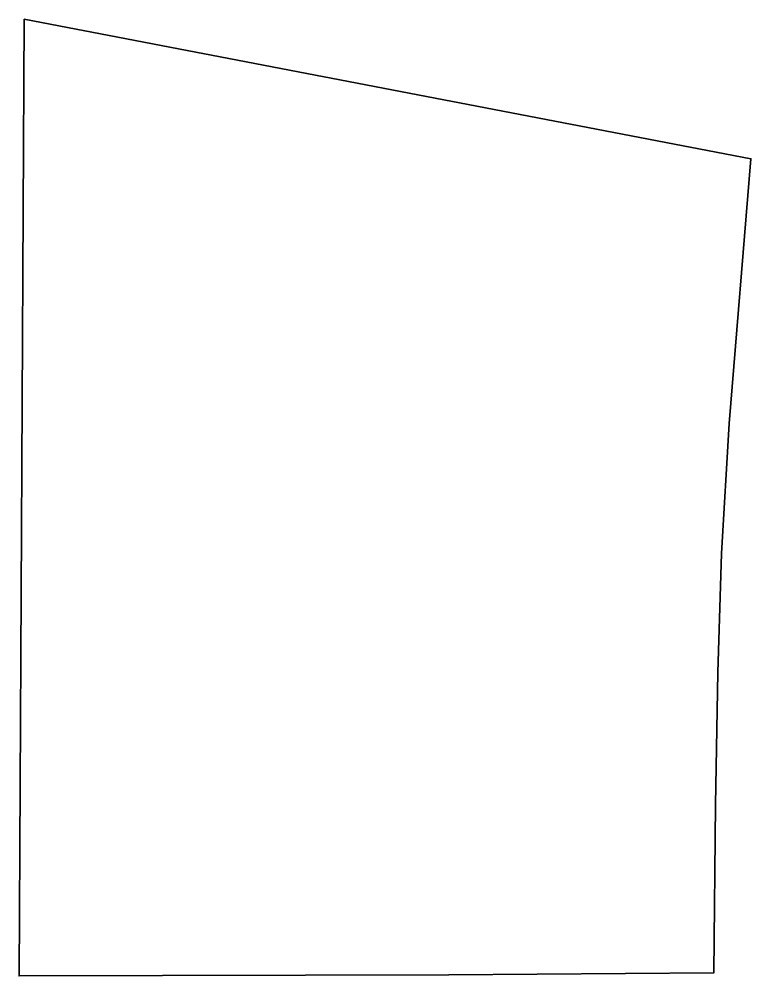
# Model space of a CAD drawing. Extents: x 0 to 2192, y -2866 to 0.
import ezdxf

# ---------------------------------------------------------------- set-up
doc = ezdxf.new("R2010")
doc.units = 0
doc.linetypes.add('Solid', pattern=[0])

msp = doc.modelspace()

# ---------------------------------------------------------------- linework, layer by layer
at = {"color": 0, "linetype": 'Solid', "lineweight": 35}
msp.add_lwpolyline([(15, 0), (2192, -418), (2127, -1211), (2104, -1601), (2093, -1957), (2086, -2354), (2081, -2857), (1287, -2863), (0, -2866), (15, 0)], close=True, dxfattribs=at)

doc.saveas('drawing.dxf')
